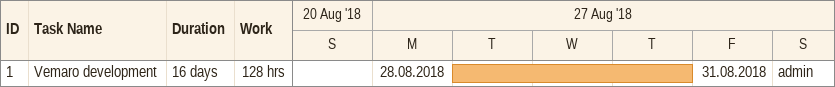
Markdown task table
| ID | Task | Duration | Start | Finish | Resources | Work (h) |
|---|---|---|---|---|---|---|
| 1 | Vemaro development | 16d | 2018-08-28 | 2018-08-31 | admin | 128 |
